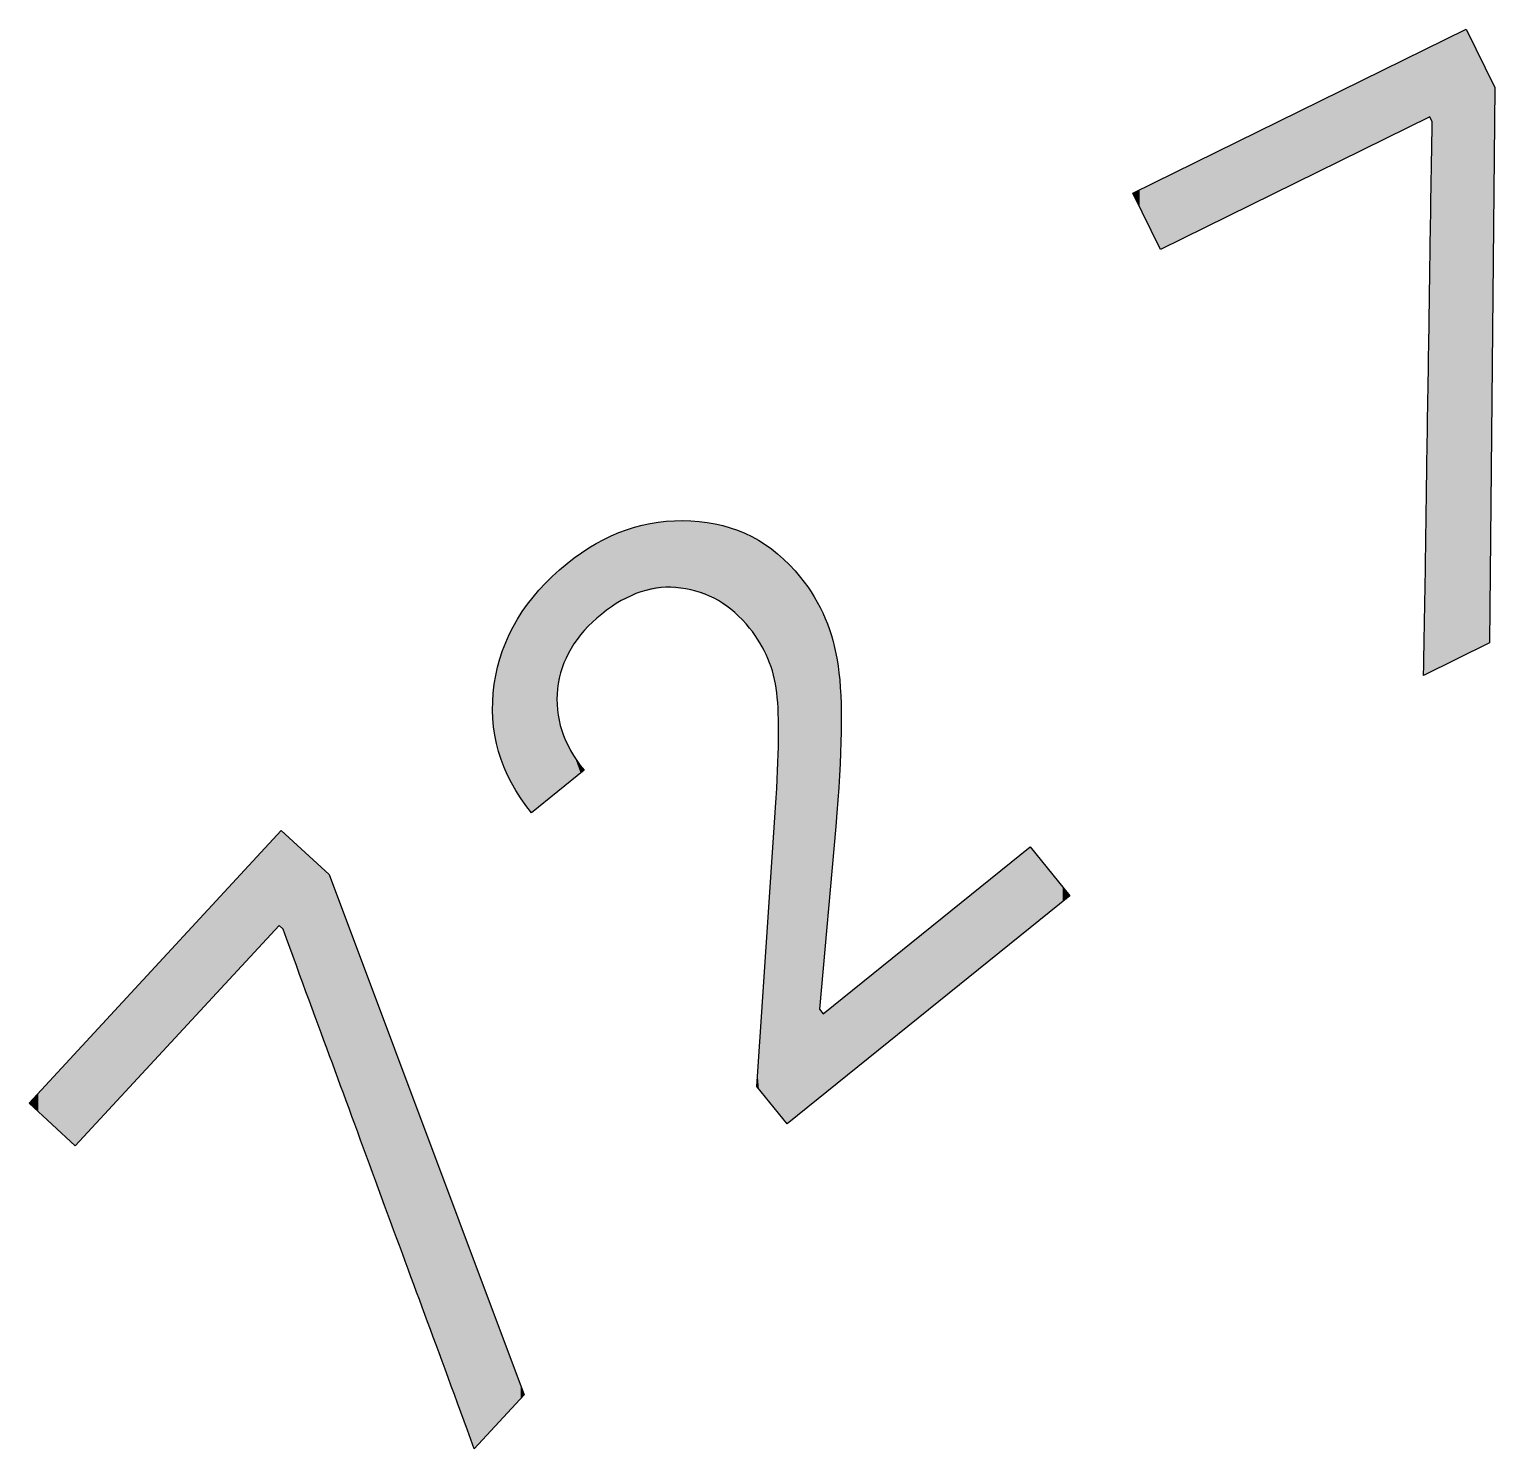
# Model space of a CAD drawing. Extents: x 1 to 47.3, y -47.1 to -0.8.
# Drawn here: x 6.25 to 14.94, y -11.18 to -2.76 of the extents above; entities that cross this region are included whole.
import ezdxf

# ---------------------------------------------------------------- set-up
doc = ezdxf.new("R2010")
doc.units = 0
doc.layers.add('LAYER_1', color=7, linetype='CONTINUOUS')

# ---------------------------------------------------------------- blocks, each defined once
blk = doc.blocks.new('*U29')
at = {"layer": 'LAYER_1', "color": 7}
for points in [[(14.7547, -6.4799), (14.721, -2.7849), (14.7547, -2.7683)], [(14.7568, -6.4789), (14.7547, -2.7683), (14.7568, -2.7672)], [(14.7547, -6.4799), (14.7547, -2.7683), (14.7568, -6.4789)], [(14.7731, -6.4709), (14.7568, -2.7672), (14.7731, -2.7592)], [(14.7568, -6.4789), (14.7568, -2.7672), (14.7731, -6.4709)], [(14.7731, -6.4709), (14.7731, -2.7592), (14.7744, -6.4703)], [(14.7744, -6.4703), (14.7731, -2.7592), (14.7744, -2.7598)], [(14.7744, -6.4703), (14.7744, -2.7598), (14.7922, -6.4615)], [(14.7922, -6.4615), (14.7744, -2.7598), (14.7922, -2.7958)], [(14.5504, -3.2829), (14.5415, -2.8732), (14.5504, -2.8688)], [(14.5564, -3.28), (14.5504, -2.8688), (14.5564, -2.8658)], [(14.5504, -3.2829), (14.5504, -2.8688), (14.5564, -3.28)], [(14.5586, -3.2792), (14.5564, -2.8658), (14.5586, -2.8647)], [(14.5564, -3.28), (14.5564, -2.8658), (14.5586, -3.2792)], [(14.5591, -3.279), (14.5586, -2.8647), (14.5591, -2.8645)], [(14.5586, -3.2792), (14.5586, -2.8647), (14.5591, -3.279)], [(14.5622, -3.2853), (14.5591, -2.8645), (14.5622, -2.863)], [(14.5591, -3.279), (14.5591, -2.8645), (14.5622, -3.2853)], [(14.5666, -3.294), (14.5622, -2.863), (14.5666, -2.8608)], [(14.5622, -3.2853), (14.5622, -2.863), (14.5666, -3.294)], [(14.5705, -3.302), (14.5666, -2.8608), (14.5705, -2.8589)], [(14.5666, -3.294), (14.5666, -2.8608), (14.5705, -3.302)], [(14.571, -3.3031), (14.5705, -2.8589), (14.571, -2.8586)], [(14.5705, -3.302), (14.5705, -2.8589), (14.571, -3.3031)], [(14.5717, -3.3045), (14.571, -2.8586), (14.5717, -2.8583)], [(14.571, -3.3031), (14.571, -2.8586), (14.5717, -3.3045)], [(14.573, -3.3071), (14.5717, -2.8583), (14.573, -2.8576)], [(14.5717, -3.3045), (14.5717, -2.8583), (14.573, -3.3071)], [(14.573, -3.3071), (14.573, -2.8576), (14.5731, -3.3151)], [(14.5731, -3.3151), (14.573, -2.8576), (14.5731, -2.8576)], [(14.5984, -6.5568), (14.5731, -2.8576), (14.5984, -2.8452)], [(14.5731, -6.5692), (14.5731, -2.8576), (14.5984, -6.5568)], [(14.655, -6.5289), (14.5984, -2.8452), (14.655, -2.8173)], [(14.5984, -6.5568), (14.5984, -2.8452), (14.655, -6.5289)], [(14.6676, -6.5228), (14.655, -2.8173), (14.6676, -2.8111)], [(14.655, -6.5289), (14.655, -2.8173), (14.6676, -6.5228)], [(14.721, -6.4965), (14.6676, -2.8111), (14.721, -2.7849)], [(14.6676, -6.5228), (14.6676, -2.8111), (14.721, -6.4965)], [(14.721, -6.4965), (14.721, -2.7849), (14.7547, -6.4799)], [(14.7922, -6.4615), (14.7922, -2.7958), (14.8278, -6.444)], [(14.8278, -6.444), (14.7922, -2.7958), (14.8278, -2.8683)], [(14.8278, -6.444), (14.8278, -2.8683), (14.8458, -6.4352)], [(14.8458, -6.4352), (14.8278, -2.8683), (14.8458, -2.9048)], [(14.3998, -3.357), (14.3152, -2.9844), (14.3998, -2.9428)], [(14.5058, -3.3049), (14.3998, -2.9428), (14.5058, -2.8907)], [(14.3998, -3.357), (14.3998, -2.9428), (14.5058, -3.3049)], [(14.5154, -3.3001), (14.5058, -2.8907), (14.5154, -2.886)], [(14.5058, -3.3049), (14.5058, -2.8907), (14.5154, -3.3001)], [(14.5225, -3.2966), (14.5154, -2.886), (14.5225, -2.8825)], [(14.5154, -3.3001), (14.5154, -2.886), (14.5225, -3.2966)], [(14.5231, -3.2963), (14.5225, -2.8825), (14.5231, -2.8822)], [(14.5225, -3.2966), (14.5225, -2.8825), (14.5231, -3.2963)], [(14.5245, -3.2957), (14.5231, -2.8822), (14.5245, -2.8815)], [(14.5231, -3.2963), (14.5231, -2.8822), (14.5245, -3.2957)], [(14.525, -3.2954), (14.5245, -2.8815), (14.525, -2.8813)], [(14.5245, -3.2957), (14.5245, -2.8815), (14.525, -3.2954)], [(14.5296, -3.2931), (14.525, -2.8813), (14.5296, -2.879)], [(14.525, -3.2954), (14.525, -2.8813), (14.5296, -3.2931)], [(14.5339, -3.291), (14.5296, -2.879), (14.5339, -2.8769)], [(14.5296, -3.2931), (14.5296, -2.879), (14.5339, -3.291)], [(14.5388, -3.2886), (14.5339, -2.8769), (14.5388, -2.8745)], [(14.5339, -3.291), (14.5339, -2.8769), (14.5388, -3.2886)], [(14.5415, -3.2873), (14.5388, -2.8745), (14.5415, -2.8732)], [(14.5388, -3.2886), (14.5388, -2.8745), (14.5415, -3.2873)], [(14.5415, -3.2873), (14.5415, -2.8732), (14.5504, -3.2829)], [(14.8458, -6.4352), (14.8458, -2.9048), (14.9043, -6.4064)], [(14.9043, -6.4064), (14.8458, -2.9048), (14.9043, -3.0238)], [(14.2507, -3.4303), (14.0821, -3.099), (14.2507, -3.0162)], [(14.3152, -3.3986), (14.2507, -3.0162), (14.3152, -2.9844)], [(14.2507, -3.4303), (14.2507, -3.0162), (14.3152, -3.3986)], [(14.3152, -3.3986), (14.3152, -2.9844), (14.3998, -3.357)], [(14.9043, -6.4064), (14.9043, -3.0238), (14.9113, -6.403)], [(14.9113, -6.403), (14.9043, -3.0238), (14.9113, -3.038)], [(14.9113, -6.403), (14.9113, -3.038), (14.9139, -6.4017)], [(14.9139, -6.4017), (14.9113, -3.038), (14.9139, -3.0433)], [(14.9139, -6.4017), (14.9139, -3.0433), (14.9141, -6.3897)], [(14.9141, -6.3897), (14.9139, -3.0433), (14.9141, -3.0437)], [(14.9141, -6.3897), (14.9141, -3.0437), (14.9145, -6.3445)], [(14.9145, -6.3445), (14.9141, -3.0437), (14.9145, -3.0445)], [(14.0705, -3.5189), (13.8716, -3.2026), (14.0705, -3.1048)], [(14.0821, -3.5132), (14.0705, -3.1048), (14.0821, -3.099)], [(14.0705, -3.5189), (14.0705, -3.1048), (14.0821, -3.5132)], [(14.0821, -3.5132), (14.0821, -3.099), (14.2507, -3.4303)], [(14.9145, -6.3445), (14.9145, -3.0445), (14.9152, -6.2683)], [(14.9152, -6.2683), (14.9145, -3.0445), (14.9152, -3.0459)], [(14.9152, -6.2683), (14.9152, -3.0459), (14.9162, -6.1646)], [(14.9162, -6.1646), (14.9152, -3.0459), (14.9162, -3.0479)], [(14.9162, -6.1646), (14.9162, -3.0479), (14.9173, -6.0362)], [(14.9173, -6.0362), (14.9162, -3.0479), (14.9173, -3.0502)], [(14.9173, -6.0362), (14.9173, -3.0502), (14.9187, -5.8865)], [(14.9187, -5.8865), (14.9173, -3.0502), (14.9187, -3.053)], [(14.9187, -5.8865), (14.9187, -3.053), (14.9219, -5.5354)], [(14.9219, -5.5354), (14.9187, -3.053), (14.9219, -3.0596)], [(14.9219, -5.5354), (14.9219, -3.0596), (14.9256, -5.1364)], [(14.9256, -5.1364), (14.9219, -3.0596), (14.9256, -3.067)], [(14.9256, -5.1364), (14.9256, -3.067), (14.9333, -4.295)], [(14.9333, -4.295), (14.9256, -3.067), (14.9333, -3.0826)], [(14.9333, -4.295), (14.9333, -3.0826), (14.9368, -3.9028)], [(14.9368, -3.9028), (14.9333, -3.0826), (14.9368, -3.0899)], [(14.9368, -3.9028), (14.9368, -3.0899), (14.9385, -3.7249)], [(14.9385, -3.7249), (14.9368, -3.0899), (14.9385, -3.0932)], [(14.9385, -3.7249), (14.9385, -3.0932), (14.9385, -3.724)], [(14.9385, -3.724), (14.9385, -3.0932), (14.9385, -3.0932)], [(14.9385, -3.724), (14.9385, -3.0932), (14.9399, -3.5631)], [(14.9399, -3.5631), (14.9385, -3.0932), (14.9399, -3.0962)], [(14.9399, -3.5631), (14.9399, -3.0962), (14.9412, -3.4208)], [(14.9412, -3.4208), (14.9399, -3.0962), (14.9412, -3.0988)], [(14.9412, -3.4208), (14.9412, -3.0988), (14.9423, -3.3011)], [(14.9423, -3.3011), (14.9412, -3.0988), (14.9423, -3.1011)], [(14.9423, -3.3011), (14.9423, -3.1011), (14.9432, -3.207)], [(14.9432, -3.207), (14.9423, -3.1011), (14.9432, -3.1028)], [(14.9432, -3.207), (14.9432, -3.1028), (14.9438, -3.1417)], [(14.9438, -3.1417), (14.9432, -3.1028), (14.9438, -3.104)], [(14.9438, -3.1417), (14.9438, -3.104), (14.9439, -3.1349)], [(14.9439, -3.1349), (14.9438, -3.104), (14.9439, -3.1042)], [(14.9439, -3.1349), (14.9439, -3.1042), (14.9441, -3.1084)], [(13.8716, -3.6167), (13.8313, -3.2224), (13.8716, -3.2026)], [(13.8716, -3.6167), (13.8716, -3.2026), (14.0705, -3.5189)], [(13.8313, -3.6365), (13.4659, -3.4021), (13.8313, -3.2224)], [(13.8313, -3.6365), (13.8313, -3.2224), (13.8716, -3.6167)], [(14.573, -6.5692), (14.5717, -3.3958), (14.573, -3.3216)], [(14.5731, -6.5692), (14.573, -3.3216), (14.5731, -3.3151)], [(14.573, -6.5692), (14.573, -3.3216), (14.5731, -6.5692)], [(13.3364, -3.8799), (13.2835, -3.4918), (13.3364, -3.4658)], [(13.4659, -3.8162), (13.3364, -3.4658), (13.4659, -3.4021)], [(13.3364, -3.8799), (13.3364, -3.4658), (13.4659, -3.8162)], [(13.4659, -3.8162), (13.4659, -3.4021), (13.8313, -3.6365)], [(14.5705, -6.5705), (14.5666, -3.7039), (14.5705, -3.4701)], [(14.571, -6.5702), (14.5705, -3.4701), (14.571, -3.4359)], [(14.5705, -6.5705), (14.5705, -3.4701), (14.571, -6.5702)], [(14.5717, -6.5699), (14.571, -3.4359), (14.5717, -3.3958)], [(14.571, -6.5702), (14.571, -3.4359), (14.5717, -6.5699)], [(14.5717, -6.5699), (14.5717, -3.3958), (14.573, -6.5692)], [(13.2835, -3.9059), (13.1311, -3.5668), (13.2835, -3.4918)], [(13.2835, -3.9059), (13.2835, -3.4918), (13.3364, -3.8799)], [(12.9645, -4.0628), (12.9512, -3.6552), (12.9645, -3.6487)], [(12.985, -4.0527), (12.9645, -3.6487), (12.985, -3.6386)], [(12.9645, -4.0628), (12.9645, -3.6487), (12.985, -4.0527)], [(13.0207, -4.0352), (12.985, -3.6386), (13.0207, -3.621)], [(12.985, -4.0527), (12.985, -3.6386), (13.0207, -4.0352)], [(13.1226, -3.9851), (13.0207, -3.621), (13.1226, -3.5709)], [(13.0207, -4.0352), (13.0207, -3.621), (13.1226, -3.9851)], [(13.1311, -3.9809), (13.1226, -3.5709), (13.1311, -3.5668)], [(13.1226, -3.9851), (13.1226, -3.5709), (13.1311, -3.9809)], [(13.1311, -3.9809), (13.1311, -3.5668), (13.2835, -3.9059)], [(12.8066, -3.7532), (12.7959, -3.7316), (12.8066, -3.7263)], [(12.8088, -3.7577), (12.8066, -3.7263), (12.8088, -3.7252)], [(12.8066, -3.7532), (12.8066, -3.7263), (12.8088, -3.7577)], [(12.8373, -3.8156), (12.8088, -3.7252), (12.8373, -3.7112)], [(12.8088, -3.7577), (12.8088, -3.7252), (12.8373, -3.8156)], [(12.8408, -3.8227), (12.8373, -3.7112), (12.8408, -3.7095)], [(12.8373, -3.8156), (12.8373, -3.7112), (12.8408, -3.8227)], [(12.8861, -3.9148), (12.8408, -3.7095), (12.8861, -3.6872)], [(12.8408, -3.8227), (12.8408, -3.7095), (12.8861, -3.9148)], [(12.9219, -3.9877), (12.8861, -3.6872), (12.9219, -3.6696)], [(12.8861, -3.9148), (12.8861, -3.6872), (12.9219, -3.9877)], [(12.9511, -4.0471), (12.9219, -3.6696), (12.9511, -3.6552)], [(12.9219, -3.9877), (12.9219, -3.6696), (12.9511, -4.0471)], [(12.9511, -4.0471), (12.9511, -3.6552), (12.9512, -4.0472)], [(12.9512, -4.0472), (12.9511, -3.6552), (12.9512, -3.6552)], [(12.9512, -4.0472), (12.9512, -3.6552), (12.9645, -4.0628)], [(14.5666, -6.5724), (14.5622, -3.9882), (14.5666, -3.7039)], [(14.5666, -6.5724), (14.5666, -3.7039), (14.5705, -6.5705)], [(14.5622, -6.5745), (14.5591, -4.2103), (14.5622, -3.9882)], [(14.5622, -6.5745), (14.5622, -3.9882), (14.5666, -6.5724)], [(14.5586, -6.5763), (14.5564, -4.3972), (14.5586, -4.2509)], [(14.5591, -6.5761), (14.5586, -4.2509), (14.5591, -4.2103)], [(14.5586, -6.5763), (14.5586, -4.2509), (14.5591, -6.5761)], [(14.5591, -6.5761), (14.5591, -4.2103), (14.5622, -6.5745)], [(14.5564, -6.5774), (14.5504, -4.795), (14.5564, -4.3972)], [(14.5564, -6.5774), (14.5564, -4.3972), (14.5586, -6.5763)], [(14.5504, -6.5803), (14.5415, -5.3594), (14.5504, -4.795)], [(14.5504, -6.5803), (14.5504, -4.795), (14.5564, -6.5774)], [(14.5415, -6.5847), (14.5388, -5.5495), (14.5415, -5.3594)], [(14.5415, -6.5847), (14.5415, -5.3594), (14.5504, -6.5803)], [(14.5388, -6.5861), (14.5339, -5.8891), (14.5388, -5.5495)], [(14.5388, -6.5861), (14.5388, -5.5495), (14.5415, -6.5847)], [(14.5339, -6.5885), (14.5296, -6.1711), (14.5339, -5.8891)], [(14.5339, -6.5885), (14.5339, -5.8891), (14.5388, -6.5861)], [(14.5296, -6.5906), (14.525, -6.4486), (14.5296, -6.1711)], [(14.5296, -6.5906), (14.5296, -6.1711), (14.5339, -6.5885)], [(14.5245, -6.5931), (14.5231, -6.5572), (14.5245, -6.477)], [(14.525, -6.5929), (14.5245, -6.477), (14.525, -6.4486)], [(14.5245, -6.5931), (14.5245, -6.477), (14.525, -6.5929)], [(14.525, -6.5929), (14.525, -6.4486), (14.5296, -6.5906)], [(14.5231, -6.5938), (14.5225, -6.5941), (14.5231, -6.5572)], [(14.5231, -6.5938), (14.5231, -6.5572), (14.5245, -6.5931)]]:
    blk.add_solid(points, dxfattribs=at)
blk = doc.blocks.new('*U30')
at = {"layer": 'LAYER_1', "color": 7}
for points in [[(9.8605, -6.1058), (9.7454, -5.7468), (9.8605, -5.7085)], [(9.8763, -6.0983), (9.8605, -5.7085), (9.8763, -5.7053)], [(9.8605, -6.1058), (9.8605, -5.7085), (9.8763, -6.0983)], [(9.9785, -6.0797), (9.8763, -5.7053), (9.9785, -5.6846)], [(9.8763, -6.0983), (9.8763, -5.7053), (9.9785, -6.0797)], [(10.0243, -6.0713), (9.9785, -5.6846), (10.0243, -5.6809)], [(9.9785, -6.0797), (9.9785, -5.6846), (10.0243, -6.0713)], [(10.0991, -6.0787), (10.0243, -5.6809), (10.0991, -5.675)], [(10.0243, -6.0713), (10.0243, -5.6809), (10.0991, -6.0787)], [(10.0991, -6.0787), (10.0991, -5.675), (10.173, -6.086)], [(10.173, -6.086), (10.0991, -5.675), (10.173, -5.6779)], [(10.173, -6.086), (10.173, -5.6779), (10.2218, -6.1039)], [(10.2218, -6.1039), (10.173, -5.6779), (10.2218, -5.6798)], [(10.2218, -6.1039), (10.2218, -5.6798), (10.3103, -6.1363)], [(10.3103, -6.1363), (10.2218, -5.6798), (10.3103, -5.6943)], [(10.3103, -6.1363), (10.3103, -5.6943), (10.3394, -6.1563)], [(10.3394, -6.1563), (10.3103, -5.6943), (10.3394, -5.6991)], [(10.3394, -6.1563), (10.3394, -5.6991), (10.4333, -6.2209)], [(10.4333, -6.2209), (10.3394, -5.6991), (10.4333, -5.7277)], [(10.4333, -6.2209), (10.4333, -5.7277), (10.4501, -6.2391)], [(10.4501, -6.2391), (10.4333, -5.7277), (10.4501, -5.7328)], [(10.4501, -6.2391), (10.4501, -5.7328), (10.5381, -6.3346)], [(10.5381, -6.3346), (10.4501, -5.7328), (10.5381, -5.7737)], [(9.5887, -6.2779), (9.5386, -5.8571), (9.5887, -5.8265)], [(9.633, -6.2435), (9.5887, -5.8265), (9.633, -5.7994)], [(9.5887, -6.2779), (9.5887, -5.8265), (9.633, -6.2435)], [(9.7304, -6.1677), (9.633, -5.7994), (9.7304, -5.7538)], [(9.633, -6.2435), (9.633, -5.7994), (9.7304, -6.1677)], [(9.7454, -6.1606), (9.7304, -5.7538), (9.7454, -5.7468)], [(9.7304, -6.1677), (9.7304, -5.7538), (9.7454, -6.1606)], [(9.7454, -6.1606), (9.7454, -5.7468), (9.8605, -6.1058)], [(10.5381, -6.3346), (10.5381, -5.7737), (10.5539, -6.3599)], [(10.5539, -6.3599), (10.5381, -5.7737), (10.5539, -5.781)], [(10.5539, -6.3599), (10.5539, -5.781), (10.5658, -6.3788)], [(10.5658, -6.3788), (10.5539, -5.781), (10.5658, -5.7887)], [(10.5658, -6.3788), (10.5658, -5.7887), (10.566, -6.3791)], [(10.566, -6.3791), (10.5658, -5.7887), (10.566, -5.7888)], [(10.566, -6.3791), (10.566, -5.7888), (10.57, -6.3855)], [(10.57, -6.3855), (10.566, -5.7888), (10.57, -5.7914)], [(10.57, -6.3855), (10.57, -5.7914), (10.577, -6.3967)], [(10.577, -6.3967), (10.57, -5.7914), (10.577, -5.7959)], [(10.577, -6.3967), (10.577, -5.7959), (10.5818, -6.4044)], [(10.5818, -6.4044), (10.577, -5.7959), (10.5818, -5.799)], [(10.5818, -6.4044), (10.5818, -5.799), (10.5865, -6.4118)], [(10.5865, -6.4118), (10.5818, -5.799), (10.5865, -5.802)], [(10.5865, -6.4118), (10.5865, -5.802), (10.5977, -6.4297)], [(10.5977, -6.4297), (10.5865, -5.802), (10.5977, -5.8093)], [(10.5977, -6.4297), (10.5977, -5.8093), (10.6086, -6.4471)], [(10.6086, -6.4471), (10.5977, -5.8093), (10.6086, -5.8163)], [(10.6086, -6.4471), (10.6086, -5.8163), (10.6101, -6.4508)], [(10.6101, -6.4508), (10.6086, -5.8163), (10.6101, -5.8173)], [(10.6101, -6.4508), (10.6101, -5.8173), (10.6357, -6.5148)], [(10.6357, -6.5148), (10.6101, -5.8173), (10.6357, -5.8338)], [(9.4661, -6.433), (9.4436, -5.9273), (9.4661, -5.9101)], [(9.4787, -6.4074), (9.4661, -5.9101), (9.4787, -5.9005)], [(9.4661, -6.433), (9.4661, -5.9101), (9.4787, -6.4074)], [(9.5181, -6.361), (9.4787, -5.9005), (9.5181, -5.8705)], [(9.4787, -6.4074), (9.4787, -5.9005), (9.5181, -6.361)], [(9.5234, -6.3548), (9.5181, -5.8705), (9.5234, -5.8664)], [(9.5181, -6.361), (9.5181, -5.8705), (9.5234, -6.3548)], [(9.5386, -6.3369), (9.5234, -5.8664), (9.5386, -5.8571)], [(9.5234, -6.3548), (9.5234, -5.8664), (9.5386, -6.3369)], [(9.5386, -6.3369), (9.5386, -5.8571), (9.5887, -6.2779)], [(10.6357, -6.5148), (10.6357, -5.8338), (10.6477, -6.5447)], [(10.6477, -6.5447), (10.6357, -5.8338), (10.6477, -5.8416)], [(10.6477, -6.5447), (10.6477, -5.8416), (10.6509, -6.5527)], [(10.6509, -6.5527), (10.6477, -5.8416), (10.6509, -5.8436)], [(10.6509, -6.5527), (10.6509, -5.8436), (10.6552, -6.5634)], [(10.6552, -6.5634), (10.6509, -5.8436), (10.6552, -5.8473)], [(10.6552, -6.5634), (10.6552, -5.8473), (10.657, -6.568)], [(10.657, -6.568), (10.6552, -5.8473), (10.657, -5.8489)], [(10.657, -6.568), (10.657, -5.8489), (10.6583, -6.5742)], [(10.6583, -6.5742), (10.657, -5.8489), (10.6583, -5.85)], [(10.6583, -6.5742), (10.6583, -5.85), (10.6668, -6.6165)], [(10.6668, -6.6165), (10.6583, -5.85), (10.6668, -5.8573)], [(10.6668, -6.6165), (10.6668, -5.8573), (10.6728, -6.6457)], [(10.6728, -6.6457), (10.6668, -5.8573), (10.6728, -5.8624)], [(10.6728, -6.6457), (10.6728, -5.8624), (10.6754, -6.6587)], [(10.6754, -6.6587), (10.6728, -5.8624), (10.6754, -5.8646)], [(10.6754, -6.6587), (10.6754, -5.8646), (10.6769, -6.6663)], [(10.6769, -6.6663), (10.6754, -5.8646), (10.6769, -5.8659)], [(10.6769, -6.6663), (10.6769, -5.8659), (10.6792, -6.6776)], [(10.6792, -6.6776), (10.6769, -5.8659), (10.6792, -5.8679)], [(10.6792, -6.6776), (10.6792, -5.8679), (10.6832, -6.6973)], [(10.6832, -6.6973), (10.6792, -5.8679), (10.6832, -5.8713)], [(10.6832, -6.6973), (10.6832, -5.8713), (10.6915, -6.8335)], [(10.6915, -6.8335), (10.6832, -5.8713), (10.6915, -5.8784)], [(10.6915, -6.8335), (10.6915, -5.8784), (10.6928, -6.8555)], [(10.6928, -6.8555), (10.6915, -5.8784), (10.6928, -5.8795)], [(10.6928, -9.1922), (10.6928, -5.8795), (10.7285, -9.2364)], [(10.7285, -9.2364), (10.6928, -5.8795), (10.7285, -5.91)], [(10.7285, -9.2364), (10.7285, -5.91), (10.7409, -9.2518)], [(10.7409, -9.2518), (10.7285, -5.91), (10.7409, -5.9207)], [(9.3789, -7.2863), (9.325, -6.0324), (9.3789, -5.9824)], [(9.3903, -6.6457), (9.3789, -5.9824), (9.3903, -5.9719)], [(9.3789, -6.7047), (9.3789, -5.9824), (9.3903, -6.6457)], [(9.4088, -6.5498), (9.3903, -5.9719), (9.4088, -5.9547)], [(9.3903, -6.6457), (9.3903, -5.9719), (9.4088, -6.5498)], [(9.4147, -6.5377), (9.4088, -5.9547), (9.4147, -5.9493)], [(9.4088, -6.5498), (9.4088, -5.9547), (9.4147, -6.5377)], [(9.4436, -6.479), (9.4147, -5.9493), (9.4436, -5.9273)], [(9.4147, -6.5377), (9.4147, -5.9493), (9.4436, -6.479)], [(9.4436, -6.479), (9.4436, -5.9273), (9.4661, -6.433)], [(10.7409, -9.2518), (10.7409, -5.9207), (10.7446, -9.2563)], [(10.7446, -9.2563), (10.7409, -5.9207), (10.7446, -5.9247)], [(10.7446, -9.2563), (10.7446, -5.9247), (10.7558, -9.2483)], [(10.7558, -9.2483), (10.7446, -5.9247), (10.7558, -5.937)], [(10.7558, -9.2483), (10.7558, -5.937), (10.7801, -9.2287)], [(10.7801, -9.2287), (10.7558, -5.937), (10.7801, -5.9638)], [(10.7801, -9.2287), (10.7801, -5.9638), (10.8171, -9.1988)], [(10.8171, -9.1988), (10.7801, -5.9638), (10.8171, -6.0045)], [(9.3092, -7.3426), (9.2645, -6.0984), (9.3092, -6.0471)], [(9.325, -7.3299), (9.3092, -6.0471), (9.325, -6.0324)], [(9.3092, -7.3426), (9.3092, -6.0471), (9.325, -7.3299)], [(9.325, -7.3299), (9.325, -6.0324), (9.3789, -7.2863)], [(10.8171, -9.1988), (10.8171, -6.0045), (10.8241, -9.1931)], [(10.8241, -9.1931), (10.8171, -6.0045), (10.8241, -6.0122)], [(10.8241, -9.1931), (10.8241, -6.0122), (10.9232, -9.1131)], [(10.9232, -9.1131), (10.8241, -6.0122), (10.9232, -6.1594)], [(9.2175, -7.3989), (9.1767, -6.212), (9.2175, -6.1526)], [(9.2189, -7.4005), (9.2175, -6.1526), (9.2189, -6.1505)], [(9.2175, -7.3989), (9.2175, -6.1526), (9.2189, -7.4005)], [(9.2266, -7.4093), (9.2189, -6.1505), (9.2266, -6.1417)], [(9.2189, -7.4005), (9.2189, -6.1505), (9.2266, -7.4093)], [(9.2296, -7.4069), (9.2266, -6.1417), (9.2296, -6.1382)], [(9.2266, -7.4093), (9.2266, -6.1417), (9.2296, -7.4069)], [(9.2645, -7.3788), (9.2296, -6.1382), (9.2645, -6.0984)], [(9.2296, -7.4069), (9.2296, -6.1382), (9.2645, -7.3788)], [(9.2645, -7.3788), (9.2645, -6.0984), (9.3092, -7.3426)], [(10.9232, -9.1131), (10.9232, -6.1594), (10.9246, -9.112)], [(10.9246, -9.112), (10.9232, -6.1594), (10.9246, -6.1626)], [(10.9246, -9.112), (10.9246, -6.1626), (10.936, -9.1027)], [(10.936, -9.1027), (10.9246, -6.1626), (10.936, -6.1885)], [(9.1439, -7.2911), (9.1074, -6.3296), (9.1439, -6.2597)], [(9.1767, -7.3441), (9.1439, -6.2597), (9.1767, -6.212)], [(9.1439, -7.2911), (9.1439, -6.2597), (9.1767, -7.3441)], [(9.1767, -7.3441), (9.1767, -6.212), (9.2175, -7.3989)], [(10.936, -8.5716), (10.936, -6.1885), (10.9368, -8.5635)], [(10.9368, -8.5635), (10.936, -6.1885), (10.9368, -6.1901)], [(10.9368, -8.5635), (10.9368, -6.1901), (10.939, -8.5386)], [(10.939, -8.5386), (10.9368, -6.1901), (10.939, -6.1952)], [(10.939, -8.5386), (10.939, -6.1952), (10.9447, -8.4746)], [(10.9447, -8.4746), (10.939, -6.1952), (10.9447, -6.2081)], [(10.9447, -8.4746), (10.9447, -6.2081), (10.9527, -8.3858)], [(10.9527, -8.3858), (10.9447, -6.2081), (10.9527, -6.2261)], [(10.9527, -8.3858), (10.9527, -6.2261), (10.9554, -8.3557)], [(10.9554, -8.3557), (10.9527, -6.2261), (10.9554, -6.2322)], [(10.9554, -8.3557), (10.9554, -6.2322), (10.9584, -8.3215)], [(10.9584, -8.3215), (10.9554, -6.2322), (10.9584, -6.2391)], [(10.9584, -8.3215), (10.9584, -6.2391), (10.959, -8.3153)], [(10.959, -8.3153), (10.9584, -6.2391), (10.959, -6.2403)], [(10.959, -8.3153), (10.959, -6.2403), (10.9623, -8.2784)], [(10.9623, -8.2784), (10.959, -6.2403), (10.9623, -6.2478)], [(10.9623, -8.2784), (10.9623, -6.2478), (10.9728, -8.1612)], [(10.9728, -8.1612), (10.9623, -6.2478), (10.9728, -6.2715)], [(9.1074, -7.2321), (9.0841, -6.3745), (9.1074, -6.3296)], [(9.1074, -7.2321), (9.1074, -6.3296), (9.1439, -7.2911)], [(10.9728, -8.1612), (10.9728, -6.2715), (10.9843, -8.0325)], [(10.9843, -8.0325), (10.9728, -6.2715), (10.9843, -6.2975)], [(10.9843, -8.0325), (10.9843, -6.2975), (10.9955, -7.9081)], [(10.9955, -7.9081), (10.9843, -6.2975), (10.9955, -6.3227)], [(10.9955, -7.9081), (10.9955, -6.3227), (11.0064, -7.7866)], [(11.0064, -7.7866), (10.9955, -6.3227), (11.0064, -6.3655)], [(9.0841, -7.1809), (9.0548, -6.4536), (9.0841, -6.3745)], [(9.0841, -7.1809), (9.0841, -6.3745), (9.1074, -7.2321)], [(11.0064, -7.7866), (11.0064, -6.3655), (11.016, -7.6792)], [(11.016, -7.6792), (11.0064, -6.3655), (11.016, -6.4033)], [(11.016, -7.6792), (11.016, -6.4033), (11.024, -7.5904)], [(11.024, -7.5904), (11.016, -6.4033), (11.024, -6.4346)], [(11.024, -7.5904), (11.024, -6.4346), (11.0251, -7.5781)], [(11.0251, -7.5781), (11.024, -6.4346), (11.0251, -6.4389)], [(9.0395, -7.0662), (9.0188, -6.5841), (9.0395, -6.4949)], [(9.0548, -7.1167), (9.0395, -6.4949), (9.0548, -6.4536)], [(9.0395, -7.0662), (9.0395, -6.4949), (9.0548, -7.1167)], [(9.0548, -7.1167), (9.0548, -6.4536), (9.0841, -7.1809)], [(11.0251, -7.5781), (11.0251, -6.4389), (11.0297, -7.5264)], [(11.0297, -7.5264), (11.0251, -6.4389), (11.0297, -6.4571)], [(11.0297, -7.5264), (11.0297, -6.4571), (11.0326, -7.4934)], [(11.0326, -7.4934), (11.0297, -6.4571), (11.0326, -6.4687)], [(11.0326, -7.4934), (11.0326, -6.4687), (11.0338, -7.4803)], [(11.0338, -7.4803), (11.0326, -6.4687), (11.0338, -6.4733)], [(11.0338, -7.4803), (11.0338, -6.4733), (11.0381, -7.4305)], [(11.0381, -7.4305), (11.0338, -6.4733), (11.0381, -6.4901)], [(11.0381, -7.4305), (11.0381, -6.4901), (11.0411, -7.392)], [(11.0411, -7.392), (11.0381, -6.4901), (11.0411, -6.502)], [(11.0411, -7.392), (11.0411, -6.502), (11.0457, -7.3342)], [(11.0457, -7.3342), (11.0411, -6.502), (11.0457, -6.5361)], [(9.0188, -6.9978), (9.0102, -6.6211), (9.0188, -6.5841)], [(9.0188, -6.9978), (9.0188, -6.5841), (9.0395, -7.0662)], [(11.0457, -7.3342), (11.0457, -6.5361), (11.0543, -7.2004)], [(11.0543, -7.2004), (11.0457, -6.5361), (11.0543, -6.6)], [(11.0543, -7.2004), (11.0543, -6.6), (11.0572, -7.1541)], [(11.0572, -7.1541), (11.0543, -6.6), (11.0572, -6.6416)], [(9.0102, -6.9439), (8.9993, -6.7232), (9.0102, -6.6211)], [(9.0102, -6.9439), (9.0102, -6.6211), (9.0188, -6.9978)], [(11.0572, -7.1541), (11.0572, -6.6416), (11.0623, -7.0273)], [(11.0623, -7.0273), (11.0572, -6.6416), (11.0623, -6.7136)], [(8.9993, -6.8756), (8.9965, -6.7499), (8.9993, -6.7232)], [(8.9993, -6.8756), (8.9993, -6.7232), (9.0102, -6.9439)], [(9.3789, -7.2863), (9.3789, -6.7047), (9.3903, -7.2771)], [(9.3903, -7.2771), (9.3789, -6.7047), (9.3903, -6.8604)], [(11.0623, -7.0273), (11.0623, -6.7136), (11.0638, -6.9906)], [(11.0638, -6.9906), (11.0623, -6.7136), (11.0638, -6.7741)], [(11.0638, -6.9906), (11.0638, -6.7741), (11.0655, -6.8438)], [(9.3903, -7.2771), (9.3903, -6.8604), (9.4088, -7.2622)], [(9.4088, -7.2622), (9.3903, -6.8604), (9.4088, -6.9129)], [(10.6928, -9.1922), (10.6915, -7.0634), (10.6928, -6.8555)], [(9.4088, -7.2622), (9.4088, -6.9129), (9.4147, -7.2574)], [(9.4147, -7.2574), (9.4088, -6.9129), (9.4147, -6.9296)], [(9.4147, -7.2574), (9.4147, -6.9296), (9.4436, -7.2341)], [(9.4436, -7.2341), (9.4147, -6.9296), (9.4436, -7.0113)], [(9.4436, -7.2341), (9.4436, -7.0113), (9.4661, -7.2159)], [(9.4661, -7.2159), (9.4436, -7.0113), (9.4661, -7.046)], [(9.4661, -7.2159), (9.4661, -7.046), (9.4787, -7.2057)], [(9.4787, -7.2057), (9.4661, -7.046), (9.4787, -7.0654)], [(9.4787, -7.2057), (9.4787, -7.0654), (9.5181, -7.1739)], [(9.5181, -7.1739), (9.4787, -7.0654), (9.5181, -7.1259)], [(9.5181, -7.1739), (9.5181, -7.1259), (9.5234, -7.1697)], [(9.5234, -7.1697), (9.5181, -7.1259), (9.5234, -7.1339)], [(10.6915, -9.1906), (10.6832, -7.2368), (10.6915, -7.0634)], [(10.6915, -9.1906), (10.6915, -7.0634), (10.6928, -9.1922)], [(9.5234, -7.1697), (9.5234, -7.1339), (9.5386, -7.1574)], [(10.6832, -9.1804), (10.6792, -7.3209), (10.6832, -7.2368)], [(10.6832, -9.1804), (10.6832, -7.2368), (10.6915, -9.1906)], [(10.6754, -9.1707), (10.6728, -7.4193), (10.6754, -7.3796)], [(10.6769, -9.1726), (10.6754, -7.3796), (10.6769, -7.3566)], [(10.6754, -9.1707), (10.6754, -7.3796), (10.6769, -9.1726)], [(10.6792, -9.1754), (10.6769, -7.3566), (10.6792, -7.3209)], [(10.6769, -9.1726), (10.6769, -7.3566), (10.6792, -9.1754)], [(10.6792, -9.1754), (10.6792, -7.3209), (10.6832, -9.1804)], [(10.6728, -9.1674), (10.6668, -7.5083), (10.6728, -7.4193)], [(10.6728, -9.1674), (10.6728, -7.4193), (10.6754, -9.1707)], [(10.6668, -9.1601), (10.6583, -7.6371), (10.6668, -7.5083)], [(10.6668, -9.1601), (10.6668, -7.5083), (10.6728, -9.1674)], [(10.6583, -9.1494), (10.657, -7.656), (10.6583, -7.6371)], [(10.6583, -9.1494), (10.6583, -7.6371), (10.6668, -9.1601)], [(12.1601, -8.1139), (12.1066, -7.6763), (12.1601, -7.6331)], [(12.1659, -8.1092), (12.1601, -7.6331), (12.1659, -7.6285)], [(12.1601, -8.1139), (12.1601, -7.6331), (12.1659, -8.1092)], [(12.1872, -8.092), (12.1659, -7.6285), (12.1872, -7.6112)], [(12.1659, -8.1092), (12.1659, -7.6285), (12.1872, -8.092)], [(12.1872, -8.092), (12.1872, -7.6112), (12.2026, -8.0795)], [(12.2026, -8.0795), (12.1872, -7.6112), (12.2026, -7.6303)], [(12.2026, -8.0795), (12.2026, -7.6303), (12.2417, -8.048)], [(12.2417, -8.048), (12.2026, -7.6303), (12.2417, -7.6787)], [(10.6552, -9.1456), (10.6509, -7.7483), (10.6552, -7.6837)], [(10.657, -9.1479), (10.6552, -7.6837), (10.657, -7.656)], [(10.6552, -9.1456), (10.6552, -7.6837), (10.657, -9.1479)], [(10.657, -9.1479), (10.657, -7.656), (10.6583, -9.1494)], [(12.1066, -8.1571), (12.0164, -7.7492), (12.1066, -7.6763)], [(12.1066, -8.1571), (12.1066, -7.6763), (12.1601, -8.1139)], [(12.2417, -8.048), (12.2417, -7.6787), (12.2906, -8.0085)], [(12.2906, -8.0085), (12.2417, -7.6787), (12.2906, -7.7392)], [(12.2906, -8.0085), (12.2906, -7.7392), (12.3413, -7.9675)], [(12.3413, -7.9675), (12.2906, -7.7392), (12.3413, -7.802)], [(10.6477, -9.1363), (10.6357, -7.9762), (10.6477, -7.7962)], [(10.6509, -9.1403), (10.6477, -7.7962), (10.6509, -7.7483)], [(10.6477, -9.1363), (10.6477, -7.7962), (10.6509, -9.1403)], [(10.6509, -9.1403), (10.6509, -7.7483), (10.6552, -9.1456)], [(11.999, -8.2441), (11.9023, -7.8414), (11.999, -7.7633)], [(12.0164, -8.2299), (11.999, -7.7633), (12.0164, -7.7492)], [(11.999, -8.2441), (11.999, -7.7633), (12.0164, -8.2299)], [(12.0164, -8.2299), (12.0164, -7.7492), (12.1066, -8.1571)], [(12.3413, -7.9675), (12.3413, -7.802), (12.3478, -7.9622)], [(12.3478, -7.9622), (12.3413, -7.802), (12.3478, -7.8101)], [(12.3478, -7.9622), (12.3478, -7.8101), (12.3807, -7.9357)], [(12.3807, -7.9357), (12.3478, -7.8101), (12.3807, -7.8509)], [(11.8167, -8.3913), (11.6306, -8.0609), (11.8167, -7.9106)], [(11.9023, -8.3221), (11.8167, -7.9106), (11.9023, -7.8414)], [(11.8167, -8.3913), (11.8167, -7.9106), (11.9023, -8.3221)], [(11.9023, -8.3221), (11.9023, -7.8414), (11.999, -8.2441)], [(12.3807, -7.9357), (12.3807, -7.8509), (12.3933, -7.9255)], [(12.3933, -7.9255), (12.3807, -7.8509), (12.3933, -7.8665)], [(12.3933, -7.9255), (12.3933, -7.8665), (12.4077, -7.9139)], [(12.4077, -7.9139), (12.3933, -7.8665), (12.4077, -7.8842)], [(12.4077, -7.9139), (12.4077, -7.8842), (12.4195, -7.9043)], [(12.4195, -7.9043), (12.4077, -7.8842), (12.4195, -7.8989)], [(12.4195, -7.9043), (12.4195, -7.8989), (12.4209, -7.9032)], [(10.6357, -9.1215), (10.6101, -8.3607), (10.6357, -7.9762)], [(10.6357, -9.1215), (10.6357, -7.9762), (10.6477, -9.1363)], [(11.6306, -8.5416), (11.4272, -8.2252), (11.6306, -8.0609)], [(11.6306, -8.5416), (11.6306, -8.0609), (11.8167, -8.3913)], [(11.4272, -8.7059), (11.3476, -8.2895), (11.4272, -8.2252)], [(11.4272, -8.7059), (11.4272, -8.2252), (11.6306, -8.5416)], [(11.3476, -8.7702), (11.2392, -8.3771), (11.3476, -8.2895)], [(11.3476, -8.7702), (11.3476, -8.2895), (11.4272, -8.7059)], [(10.6086, -9.088), (10.5977, -8.5464), (10.6086, -8.3826)], [(10.6101, -9.0898), (10.6086, -8.3826), (10.6101, -8.3607)], [(10.6086, -9.088), (10.6086, -8.3826), (10.6101, -9.0898)], [(10.6101, -9.0898), (10.6101, -8.3607), (10.6357, -9.1215)], [(11.2195, -8.8737), (11.1096, -8.4818), (11.2195, -8.393)], [(11.2392, -8.8578), (11.2195, -8.393), (11.2392, -8.3771)], [(11.2195, -8.8737), (11.2195, -8.393), (11.2392, -8.8578)], [(11.2392, -8.8578), (11.2392, -8.3771), (11.3476, -8.7702)], [(11.0572, -9.0048), (11.0543, -8.5265), (11.0572, -8.5241)], [(11.0623, -9.0007), (11.0572, -8.5241), (11.0623, -8.52)], [(11.0572, -9.0048), (11.0572, -8.5241), (11.0623, -9.0007)], [(11.0638, -8.9995), (11.0623, -8.52), (11.0638, -8.5188)], [(11.0623, -9.0007), (11.0623, -8.52), (11.0638, -8.9995)], [(11.0655, -8.9981), (11.0638, -8.5188), (11.0655, -8.5174)], [(11.0638, -8.9995), (11.0638, -8.5188), (11.0655, -8.9981)], [(11.0684, -8.9958), (11.0655, -8.5174), (11.0684, -8.515)], [(11.0655, -8.9981), (11.0655, -8.5174), (11.0684, -8.9958)], [(11.1096, -8.9625), (11.0684, -8.515), (11.1096, -8.4818)], [(11.0684, -8.9958), (11.0684, -8.515), (11.1096, -8.9625)], [(11.1096, -8.9625), (11.1096, -8.4818), (11.2195, -8.8737)], [(10.5977, -9.0745), (10.5865, -8.715), (10.5977, -8.5464)], [(10.5977, -9.0745), (10.5977, -8.5464), (10.6086, -9.088)], [(10.936, -9.1027), (10.936, -8.5716), (10.9368, -9.1021)], [(10.9368, -9.1021), (10.936, -8.5716), (10.9368, -8.5759)], [(10.9368, -9.1021), (10.9368, -8.5759), (10.939, -9.1003)], [(10.939, -9.1003), (10.9368, -8.5759), (10.939, -8.5787)], [(10.939, -9.1003), (10.939, -8.5787), (10.9447, -9.0957)], [(10.9447, -9.0957), (10.939, -8.5787), (10.9447, -8.5858)], [(10.9447, -9.0957), (10.9447, -8.5858), (10.9527, -9.0893)], [(10.9527, -9.0893), (10.9447, -8.5858), (10.9527, -8.5956)], [(10.9527, -9.0893), (10.9527, -8.5956), (10.9554, -9.0871)], [(10.9554, -9.0871), (10.9527, -8.5956), (10.9554, -8.5989)], [(10.9554, -9.0871), (10.9554, -8.5989), (10.9584, -9.0846)], [(10.9584, -9.0846), (10.9554, -8.5989), (10.9584, -8.6027)], [(10.9584, -9.0846), (10.9584, -8.6027), (10.959, -9.0842)], [(10.959, -9.0842), (10.9584, -8.6027), (10.959, -8.6034)], [(10.9623, -9.0815), (10.959, -8.6034), (10.9623, -8.6008)], [(10.959, -9.0842), (10.959, -8.6034), (10.9623, -9.0815)], [(10.9728, -9.073), (10.9623, -8.6008), (10.9728, -8.5923)], [(10.9623, -9.0815), (10.9623, -8.6008), (10.9728, -9.073)], [(10.9843, -9.0637), (10.9728, -8.5923), (10.9843, -8.583)], [(10.9728, -9.073), (10.9728, -8.5923), (10.9843, -9.0637)], [(10.9955, -9.0547), (10.9843, -8.583), (10.9955, -8.574)], [(10.9843, -9.0637), (10.9843, -8.583), (10.9955, -9.0547)], [(11.0064, -9.0459), (10.9955, -8.574), (11.0064, -8.5652)], [(10.9955, -9.0547), (10.9955, -8.574), (11.0064, -9.0459)], [(11.016, -9.0381), (11.0064, -8.5652), (11.016, -8.5574)], [(11.0064, -9.0459), (11.0064, -8.5652), (11.016, -9.0381)], [(11.024, -9.0317), (11.016, -8.5574), (11.024, -8.551)], [(11.016, -9.0381), (11.016, -8.5574), (11.024, -9.0317)], [(11.0251, -9.0308), (11.024, -8.551), (11.0251, -8.5501)], [(11.024, -9.0317), (11.024, -8.551), (11.0251, -9.0308)], [(11.0297, -9.0271), (11.0251, -8.5501), (11.0297, -8.5464)], [(11.0251, -9.0308), (11.0251, -8.5501), (11.0297, -9.0271)], [(11.0326, -9.0247), (11.0297, -8.5464), (11.0326, -8.544)], [(11.0297, -9.0271), (11.0297, -8.5464), (11.0326, -9.0247)], [(11.0338, -9.0237), (11.0326, -8.544), (11.0338, -8.543)], [(11.0326, -9.0247), (11.0326, -8.544), (11.0338, -9.0237)], [(11.0381, -9.0203), (11.0338, -8.543), (11.0381, -8.5396)], [(11.0338, -9.0237), (11.0338, -8.543), (11.0381, -9.0203)], [(11.0411, -9.0178), (11.0381, -8.5396), (11.0411, -8.5371)], [(11.0381, -9.0203), (11.0381, -8.5396), (11.0411, -9.0178)], [(11.0457, -9.0141), (11.0411, -8.5371), (11.0457, -8.5334)], [(11.0411, -9.0178), (11.0411, -8.5371), (11.0457, -9.0141)], [(11.0543, -9.0072), (11.0457, -8.5334), (11.0543, -8.5265)], [(11.0457, -9.0141), (11.0457, -8.5334), (11.0543, -9.0072)], [(11.0543, -9.0072), (11.0543, -8.5265), (11.0572, -9.0048)], [(10.5818, -9.0548), (10.577, -8.857), (10.5818, -8.785)], [(10.5865, -9.0606), (10.5818, -8.785), (10.5865, -8.715)], [(10.5818, -9.0548), (10.5818, -8.785), (10.5865, -9.0606)], [(10.5865, -9.0606), (10.5865, -8.715), (10.5977, -9.0745)], [(10.577, -9.0489), (10.57, -8.9631), (10.577, -8.857)], [(10.577, -9.0489), (10.577, -8.857), (10.5818, -9.0548)], [(10.566, -9.0351), (10.5658, -9.0349), (10.566, -9.0237)], [(10.57, -9.0401), (10.566, -9.0237), (10.57, -8.9631)], [(10.566, -9.0351), (10.566, -9.0237), (10.57, -9.0401)], [(10.57, -9.0401), (10.57, -8.9631), (10.577, -9.0489)]]:
    blk.add_solid(points, dxfattribs=at)
blk = doc.blocks.new('*U31')
at = {"layer": 'LAYER_1', "color": 7}
for points in [[(7.703, -8.1052), (7.6813, -7.5809), (7.703, -7.5575)], [(7.7159, -8.0913), (7.703, -7.5575), (7.7159, -7.5436)], [(7.703, -8.1052), (7.703, -7.5575), (7.7159, -8.0913)], [(7.7217, -8.0849), (7.7159, -7.5436), (7.7217, -7.5372)], [(7.7159, -8.0913), (7.7159, -7.5436), (7.7217, -8.0849)], [(7.7282, -8.0779), (7.7217, -7.5372), (7.7282, -7.5302)], [(7.7217, -8.0849), (7.7217, -7.5372), (7.7282, -8.0779)], [(7.7364, -8.0854), (7.7282, -7.5302), (7.7364, -7.5213)], [(7.7282, -8.0779), (7.7282, -7.5302), (7.7364, -8.0854)], [(7.7419, -8.0905), (7.7364, -7.5213), (7.7419, -7.5155)], [(7.7364, -8.0854), (7.7364, -7.5213), (7.7419, -8.0905)], [(7.7419, -8.0905), (7.7419, -7.5155), (7.7465, -8.0947)], [(7.7465, -8.0947), (7.7419, -7.5155), (7.7465, -7.5198)], [(7.7465, -8.0947), (7.7465, -7.5198), (7.7488, -8.0969)], [(7.7488, -8.0969), (7.7465, -7.5198), (7.7488, -7.5219)], [(7.7488, -8.0969), (7.7488, -7.5219), (7.7507, -8.0986)], [(7.7507, -8.0986), (7.7488, -7.5219), (7.7507, -7.5237)], [(7.7507, -8.0986), (7.7507, -7.5237), (7.7518, -8.0996)], [(7.7518, -8.0996), (7.7507, -7.5237), (7.7518, -7.5247)], [(7.7518, -8.0996), (7.7518, -7.5247), (7.752, -8.0998)], [(7.752, -8.0998), (7.7518, -7.5247), (7.752, -7.5249)], [(7.752, -8.0998), (7.752, -7.5249), (7.7552, -8.1085)], [(7.7552, -8.1085), (7.752, -7.5249), (7.7552, -7.5278)], [(7.7552, -8.1085), (7.7552, -7.5278), (7.7621, -8.1276)], [(7.7621, -8.1276), (7.7552, -7.5278), (7.7621, -7.5342)], [(7.7621, -8.1276), (7.7621, -7.5342), (7.7911, -8.2069)], [(7.7911, -8.2069), (7.7621, -7.5342), (7.7911, -7.5611)], [(7.7911, -8.2069), (7.7911, -7.5611), (7.857, -8.3869)], [(7.857, -8.3869), (7.7911, -7.5611), (7.857, -7.6219)], [(7.6333, -8.1806), (7.5285, -7.7464), (7.6333, -7.6329)], [(7.6342, -8.1796), (7.6333, -7.6329), (7.6342, -7.6319)], [(7.6333, -8.1806), (7.6333, -7.6329), (7.6342, -8.1796)], [(7.6813, -8.1286), (7.6342, -7.6319), (7.6813, -7.5809)], [(7.6342, -8.1796), (7.6342, -7.6319), (7.6813, -8.1286)], [(7.6813, -8.1286), (7.6813, -7.5809), (7.703, -8.1052)], [(7.857, -8.3869), (7.857, -7.6219), (7.8695, -8.421)], [(7.8695, -8.421), (7.857, -7.6219), (7.8695, -7.6334)], [(7.8695, -8.421), (7.8695, -7.6334), (7.9291, -8.5832)], [(7.9291, -8.5832), (7.8695, -7.6334), (7.9291, -7.6885)], [(7.9291, -8.5832), (7.9291, -7.6885), (7.9691, -8.6919)], [(7.9691, -8.6919), (7.9291, -7.6885), (7.9691, -7.7255)], [(7.9691, -8.6919), (7.9691, -7.7255), (7.9903, -8.7492)], [(7.9903, -8.7492), (7.9691, -7.7255), (7.9903, -7.745)], [(7.5081, -8.3161), (7.3977, -7.8879), (7.5081, -7.7684)], [(7.5285, -8.294), (7.5081, -7.7684), (7.5285, -7.7464)], [(7.5081, -8.3161), (7.5081, -7.7684), (7.5285, -8.294)], [(7.5285, -8.294), (7.5285, -7.7464), (7.6333, -8.1806)], [(7.9903, -8.7492), (7.9903, -7.745), (8.0232, -8.8383)], [(8.0232, -8.8383), (7.9903, -7.745), (8.0232, -7.7755)], [(8.0232, -8.8383), (8.0232, -7.7755), (8.025, -8.8431)], [(8.025, -8.8431), (8.0232, -7.7755), (8.025, -7.7771)], [(8.025, -8.8431), (8.025, -7.7771), (8.0302, -8.8571)], [(8.0302, -8.8571), (8.025, -7.7771), (8.0302, -7.7909)], [(8.0302, -8.8571), (8.0302, -7.7909), (8.0471, -8.903)], [(8.0471, -8.903), (8.0302, -7.7909), (8.0471, -7.836)], [(7.3977, -8.4355), (7.3488, -7.9409), (7.3977, -7.8879)], [(7.3977, -8.4355), (7.3977, -7.8879), (7.5081, -8.3161)], [(8.0471, -8.903), (8.0471, -7.836), (8.0611, -8.9408)], [(8.0611, -8.9408), (8.0471, -7.836), (8.0611, -7.8734)], [(8.0611, -8.9408), (8.0611, -7.8734), (8.0747, -8.9779)], [(8.0747, -8.9779), (8.0611, -7.8734), (8.0747, -7.9098)], [(8.0747, -8.9779), (8.0747, -7.9098), (8.112, -9.0791)], [(8.112, -9.0791), (8.0747, -7.9098), (8.112, -8.0092)], [(7.3488, -8.4885), (7.1678, -8.1368), (7.3488, -7.9409)], [(7.3488, -8.4885), (7.3488, -7.9409), (7.3977, -8.4355)], [(8.112, -9.0791), (8.112, -8.0092), (8.1578, -9.2034)], [(8.1578, -9.2034), (8.112, -8.0092), (8.1578, -8.1313)], [(7.1678, -8.6844), (7.0952, -8.2154), (7.1678, -8.1368)], [(7.1678, -8.6844), (7.1678, -8.1368), (7.3488, -8.4885)], [(8.1578, -9.2034), (8.1578, -8.1313), (8.211, -9.3478)], [(8.211, -9.3478), (8.1578, -8.1313), (8.211, -8.2731)], [(7.0952, -8.7629), (6.9418, -8.3814), (7.0952, -8.2154)], [(7.0952, -8.7629), (7.0952, -8.2154), (7.1678, -8.6844)], [(8.211, -9.3478), (8.211, -8.2731), (8.2478, -9.4477)], [(8.2478, -9.4477), (8.211, -8.2731), (8.2478, -8.3713)], [(6.9418, -8.9289), (6.7993, -8.5356), (6.9418, -8.3814)], [(6.9418, -8.9289), (6.9418, -8.3814), (7.0952, -8.7629)], [(8.2478, -9.4477), (8.2478, -8.3713), (8.2705, -9.5095)], [(8.2705, -9.5095), (8.2478, -8.3713), (8.2705, -8.4318)], [(8.2705, -9.5095), (8.2705, -8.4318), (8.404, -9.8731)], [(8.404, -9.8731), (8.2705, -8.4318), (8.404, -8.788)], [(6.786, -9.0975), (6.6769, -8.6681), (6.786, -8.55)], [(6.7993, -9.0831), (6.786, -8.55), (6.7993, -8.5356)], [(6.786, -9.0975), (6.786, -8.55), (6.7993, -9.0831)], [(6.7993, -9.0831), (6.7993, -8.5356), (6.9418, -8.9289)], [(6.6769, -9.2156), (6.6081, -8.7426), (6.6769, -8.6681)], [(6.6769, -9.2156), (6.6769, -8.6681), (6.786, -9.0975)], [(6.5838, -9.3163), (6.5512, -8.8042), (6.5838, -8.7688)], [(6.6081, -9.2901), (6.5838, -8.7688), (6.6081, -8.7426)], [(6.5838, -9.3163), (6.5838, -8.7688), (6.6081, -9.2901)], [(6.6081, -9.2901), (6.6081, -8.7426), (6.6769, -9.2156)], [(6.4896, -9.3597), (6.454, -8.9094), (6.4896, -8.8708)], [(6.518, -9.386), (6.4896, -8.8708), (6.518, -8.84)], [(6.4896, -9.3597), (6.4896, -8.8708), (6.518, -9.386)], [(6.5293, -9.3754), (6.518, -8.84), (6.5293, -8.8279)], [(6.518, -9.386), (6.518, -8.84), (6.5293, -9.3754)], [(6.5512, -9.3517), (6.5293, -8.8279), (6.5512, -8.8042)], [(6.5293, -9.3754), (6.5293, -8.8279), (6.5512, -9.3517)], [(6.5512, -9.3517), (6.5512, -8.8042), (6.5838, -9.3163)], [(8.404, -9.8731), (8.404, -8.788), (8.443, -9.9791)], [(8.443, -9.9791), (8.404, -8.788), (8.443, -8.8918)], [(6.4325, -9.3069), (6.3894, -8.9793), (6.4325, -8.9326)], [(6.454, -9.3267), (6.4325, -8.9326), (6.454, -8.9094)], [(6.4325, -9.3069), (6.4325, -8.9326), (6.454, -9.3267)], [(6.454, -9.3267), (6.454, -8.9094), (6.4896, -9.3597)], [(8.443, -9.9791), (8.443, -8.8918), (8.5496, -10.2679)], [(8.5496, -10.2679), (8.443, -8.8918), (8.5496, -9.1762)], [(6.3351, -9.2168), (6.2986, -9.0776), (6.3351, -9.0381)], [(6.3894, -9.2671), (6.3351, -9.0381), (6.3894, -8.9793)], [(6.3351, -9.2168), (6.3351, -9.0381), (6.3894, -9.2671)], [(6.3894, -9.2671), (6.3894, -8.9793), (6.4325, -9.3069)], [(6.2476, -9.1361), (6.2464, -9.1349), (6.2476, -9.1327)], [(6.255, -9.1429), (6.2476, -9.1327), (6.255, -9.1247)], [(6.2476, -9.1361), (6.2476, -9.1327), (6.255, -9.1429)], [(6.2628, -9.15), (6.255, -9.1247), (6.2628, -9.1163)], [(6.255, -9.1429), (6.255, -9.1247), (6.2628, -9.15)], [(6.2924, -9.1774), (6.2628, -9.1163), (6.2924, -9.0843)], [(6.2628, -9.15), (6.2628, -9.1163), (6.2924, -9.1774)], [(6.2986, -9.1831), (6.2924, -9.0843), (6.2986, -9.0776)], [(6.2924, -9.1774), (6.2924, -9.0843), (6.2986, -9.1831)], [(6.2986, -9.1831), (6.2986, -9.0776), (6.3351, -9.2168)], [(8.5496, -10.2679), (8.5496, -9.1762), (8.6267, -10.4769)], [(8.6267, -10.4769), (8.5496, -9.1762), (8.6267, -9.3819)], [(8.6267, -10.4769), (8.6267, -9.3819), (8.6984, -10.6713)], [(8.6984, -10.6713), (8.6267, -9.3819), (8.6984, -9.5729)], [(8.6984, -10.6713), (8.6984, -9.5729), (8.7228, -10.7376)], [(8.7228, -10.7376), (8.6984, -9.5729), (8.7228, -9.638)], [(8.7228, -10.7376), (8.7228, -9.638), (8.8266, -11.0208)], [(8.8266, -11.0208), (8.7228, -9.638), (8.8266, -9.9151)], [(8.8266, -11.0208), (8.8266, -9.9151), (8.8415, -11.0614)], [(8.8415, -11.0614), (8.8266, -9.9151), (8.8415, -9.9547)], [(8.8415, -11.0614), (8.8415, -9.9547), (8.8815, -11.1708)], [(8.8815, -11.1708), (8.8415, -9.9547), (8.8815, -10.0615)], [(8.8815, -11.1708), (8.8815, -10.0615), (8.8867, -11.1846)], [(8.8867, -11.1846), (8.8815, -10.0615), (8.8867, -10.0751)], [(8.8867, -11.1846), (8.8867, -10.0751), (8.8873, -11.184)], [(8.8873, -11.184), (8.8867, -10.0751), (8.8873, -10.0768)], [(8.8873, -11.184), (8.8873, -10.0768), (8.8908, -11.1801)], [(8.8908, -11.1801), (8.8873, -10.0768), (8.8908, -10.0862)], [(8.8908, -11.1801), (8.8908, -10.0862), (8.906, -11.1637)], [(8.906, -11.1637), (8.8908, -10.0862), (8.906, -10.1268)], [(8.906, -11.1637), (8.906, -10.1268), (8.9613, -11.1038)], [(8.9613, -11.1038), (8.906, -10.1268), (8.9613, -10.2742)], [(8.9613, -11.1038), (8.9613, -10.2742), (8.9702, -11.0941)], [(8.9702, -11.0941), (8.9613, -10.2742), (8.9702, -10.298)], [(8.9702, -11.0941), (8.9702, -10.298), (9.0264, -11.0333)], [(9.0264, -11.0333), (8.9702, -10.298), (9.0264, -10.4479)], [(9.0264, -11.0333), (9.0264, -10.4479), (9.0346, -11.0245)], [(9.0346, -11.0245), (9.0264, -10.4479), (9.0346, -10.4697)], [(9.0346, -11.0245), (9.0346, -10.4697), (9.0757, -10.9799)], [(9.0757, -10.9799), (9.0346, -10.4697), (9.0757, -10.5794)], [(9.0757, -10.9799), (9.0757, -10.5794), (9.1079, -10.9451)], [(9.1079, -10.9451), (9.0757, -10.5794), (9.1079, -10.6651)], [(9.1079, -10.9451), (9.1079, -10.6651), (9.117, -10.9353)], [(9.117, -10.9353), (9.1079, -10.6651), (9.117, -10.6895)], [(9.117, -10.9353), (9.117, -10.6895), (9.1492, -10.9004)], [(9.1492, -10.9004), (9.117, -10.6895), (9.1492, -10.7752)], [(9.1492, -10.9004), (9.1492, -10.7752), (9.1631, -10.8853)], [(9.1631, -10.8853), (9.1492, -10.7752), (9.1631, -10.8125)], [(9.1631, -10.8853), (9.1631, -10.8125), (9.1711, -10.8767)], [(9.1711, -10.8767), (9.1631, -10.8125), (9.1711, -10.8337)], [(9.1711, -10.8767), (9.1711, -10.8337), (9.1784, -10.8688)], [(9.1784, -10.8688), (9.1711, -10.8337), (9.1784, -10.8531)], [(9.1784, -10.8688), (9.1784, -10.8531), (9.1817, -10.862)]]:
    blk.add_solid(points, dxfattribs=at)
blk = doc.blocks.new('BLOCK_2')
at = {"layer": 'LAYER_1'}
for points, knots in [([(12.7959, -3.7316), (12.7959, -3.7316), (12.9599, -4.065), (12.9599, -4.065), (12.9599, -4.065), (14.559, -3.2787), (14.559, -3.2787), (14.559, -3.2787), (14.5733, -3.3076), (14.5733, -3.3076), (14.5676, -3.6242), (14.5633, -3.9073), (14.5598, -4.1567), (14.5566, -4.4061), (14.5524, -4.6709), (14.5479, -4.9509), (14.5433, -5.2309), (14.5393, -5.4956), (14.5359, -5.7452), (14.5326, -5.9946), (14.528, -6.2777), (14.5225, -6.5941), (14.5225, -6.5941), (14.914, -6.4017), (14.914, -6.4017), (14.914, -6.4017), (14.9441, -3.1047), (14.9441, -3.1047), (14.9441, -3.1047), (14.7739, -2.7588), (14.7739, -2.7588), (14.7739, -2.7588), (12.7959, -3.7316), (12.7959, -3.7316)], [0, 0, 0, 0, 1, 1, 1, 2, 2, 2, 3, 3, 3, 4, 4, 4, 5, 5, 5, 6, 6, 6, 7, 7, 7, 8, 8, 8, 9, 9, 9, 10, 10, 10, 11, 11, 11, 11]), ([(9.5386, -7.1574), (9.4149, -7.0042), (9.3626, -6.8426), (9.3817, -6.673), (9.4008, -6.5031), (9.4881, -6.3555), (9.6439, -6.2298), (9.797, -6.1059), (9.9537, -6.0546), (10.1141, -6.0754), (10.2743, -6.0963), (10.41, -6.1755), (10.5213, -6.3131), (10.6131, -6.4268), (10.667, -6.555), (10.6832, -6.6973), (10.6993, -6.8395), (10.6967, -7.0666), (10.6755, -7.3784), (10.6755, -7.3784), (10.5652, -9.0342), (10.5652, -9.0342), (10.5652, -9.0342), (10.7451, -9.257), (10.7451, -9.257), (10.7451, -9.257), (12.4222, -7.9022), (12.4222, -7.9022), (12.4222, -7.9022), (12.1872, -7.6112), (12.1872, -7.6112), (12.1872, -7.6112), (10.959, -8.6034), (10.959, -8.6034), (10.959, -8.6034), (10.9358, -8.5747), (10.9358, -8.5747), (10.9358, -8.5747), (11.0329, -7.4903), (11.0329, -7.4903), (11.0712, -7.0599), (11.0758, -6.7431), (11.047, -6.5398), (11.0183, -6.3366), (10.944, -6.1607), (10.8241, -6.0122), (10.654, -5.8015), (10.4369, -5.6896), (10.1729, -5.6761), (9.909, -5.6629), (9.6638, -5.7476), (9.4377, -5.9304), (9.1898, -6.1305), (9.046, -6.3695), (9.0062, -6.647), (8.9662, -6.9245), (9.0396, -7.1787), (9.2261, -7.4097), (9.2261, -7.4097), (9.5386, -7.1574), (9.5386, -7.1574)], [0, 0, 0, 0, 1, 1, 1, 2, 2, 2, 3, 3, 3, 4, 4, 4, 5, 5, 5, 6, 6, 6, 7, 7, 7, 8, 8, 8, 9, 9, 9, 10, 10, 10, 11, 11, 11, 12, 12, 12, 13, 13, 13, 14, 14, 14, 15, 15, 15, 16, 16, 16, 17, 17, 17, 18, 18, 18, 19, 19, 19, 20, 20, 20, 20]), ([(7.7282, -8.0779), (7.7282, -8.0779), (7.752, -8.0998), (7.752, -8.0998), (7.8605, -8.3972), (7.9582, -8.6629), (8.0448, -8.8968), (8.1313, -9.1307), (8.2228, -9.3793), (8.3192, -9.6423), (8.4157, -9.9052), (8.5071, -10.1537), (8.5938, -10.3877), (8.6803, -10.6216), (8.7779, -10.8874), (8.8866, -11.1847), (8.8866, -11.1847), (9.1826, -10.8643), (9.1826, -10.8643), (9.1826, -10.8643), (8.025, -7.7771), (8.025, -7.7771), (8.025, -7.7771), (7.7418, -7.5155), (7.7418, -7.5155), (7.7418, -7.5155), (6.246, -9.1345), (6.246, -9.1345), (6.246, -9.1345), (6.5188, -9.3867), (6.5188, -9.3867), (6.5188, -9.3867), (7.7282, -8.0779), (7.7282, -8.0779)], [0, 0, 0, 0, 1, 1, 1, 2, 2, 2, 3, 3, 3, 4, 4, 4, 5, 5, 5, 6, 6, 6, 7, 7, 7, 8, 8, 8, 9, 9, 9, 10, 10, 10, 11, 11, 11, 11])]:
    blk.add_open_spline(points, degree=3, knots=knots, dxfattribs=at)
at = {"layer": 'LAYER_1', "color": 7}
for name in ['*U29', '*U30', '*U31']:
    blk.add_blockref(name, (0, 0), dxfattribs=at)

msp = doc.modelspace()

# ---------------------------------------------------------------- block references
at = {"layer": 'LAYER_1'}
msp.add_blockref('BLOCK_2', (0, 0), dxfattribs=at)

doc.saveas('drawing.dxf')
